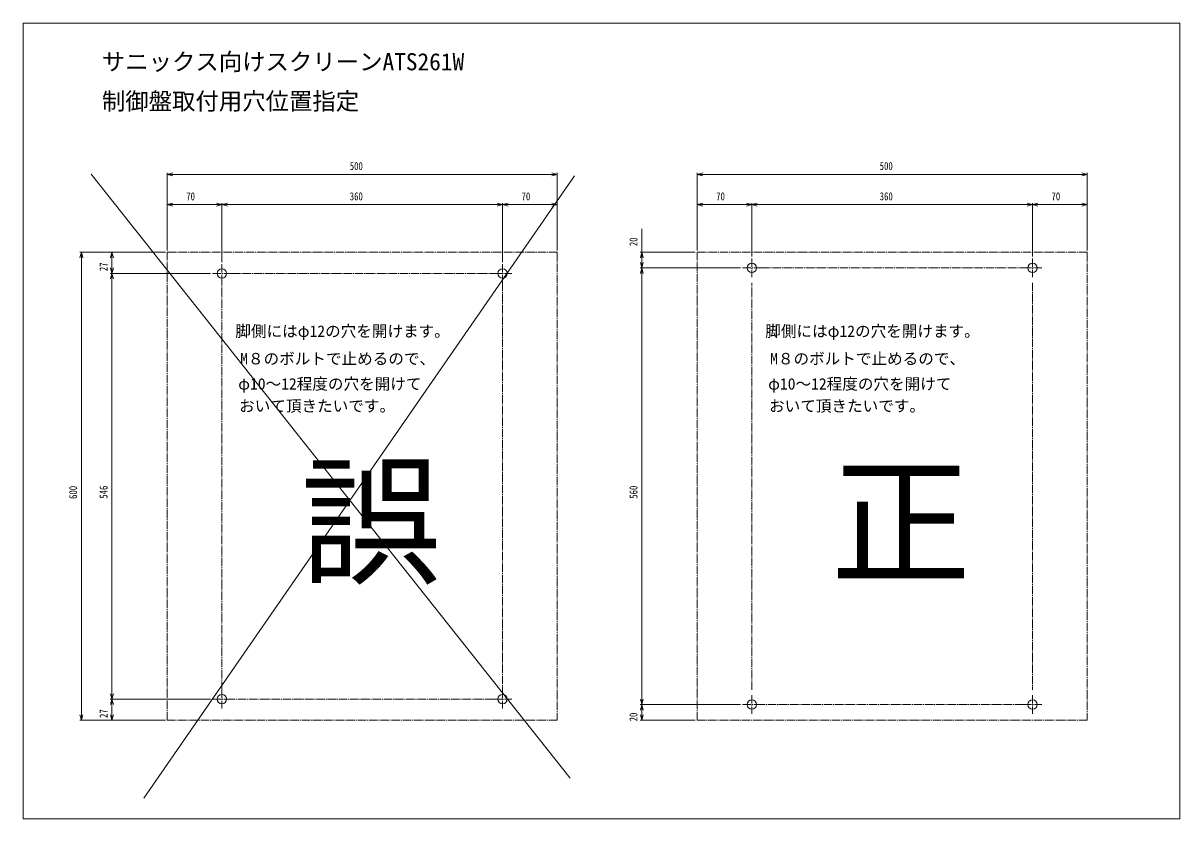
# Model space of a CAD drawing. Units: millimetres at full size. Extents: x -5218 to 5218, y -4308 to 3712.
# Drawn here: x -1794 to -310, y -1451 to -431 of the extents above; entities that cross this region are included whole.
import ezdxf
from ezdxf.enums import TextEntityAlignment as Align

# ---------------------------------------------------------------- set-up
doc = ezdxf.new("R2010")
doc.units = ezdxf.units.MM
doc.header["$LTSCALE"] = 1.2
doc.linetypes.add('CHAIN2', pattern=[12, 9, -1, 1, -1])
for name, color, linetype, lineweight in [('0-0_Defpoints', 3, 'Continuous', 9), ('0-1_01_外形線', 134, 'Continuous', 9), ('0-3_04_中心線', 4, 'CHAIN2', 9), ('0-C_07_寸法線', 3, 'Continuous', 9)]:
    doc.layers.add(name, color=color, linetype=linetype, lineweight=lineweight)
doc.layers.add('0-A_06_文字', color=134, linetype='Continuous')
doc.styles.add('ＭＳ ゴシック', font='')
doc.styles.get('ＭＳ ゴシック').set_extended_font_data('MS Gothic')

# ---------------------------------------------------------------- blocks, each defined once
blk = doc.blocks.new('_Open30')
at = {"layer": '0-C_07_寸法線'}
blk.add_line((0, 0), (-1, 0), dxfattribs=at)
blk.add_lwpolyline([(-1, 0.2679), (0, 0), (-1, -0.2679)], dxfattribs=at)

msp = doc.modelspace()

# ---------------------------------------------------------------- linework, layer by layer
at = {"layer": '0-0_Defpoints', "color": 134}
msp.add_lwpolyline([(-310.384, -1450.966), (-310.384, -430.559), (-1793.798, -430.559), (-1793.798, -1450.966)], close=True, dxfattribs=at)
at = {"layer": '0-1_01_外形線'}
for p, q in [((-1706.644, -624.365), (-1092.261, -1398.869)), ((-1086.792, -626.187), (-1639.19, -1424.382))]:
    msp.add_line(p, q, dxfattribs=at)
at = {"layer": '0-1_01_外形線', "linetype": 'CHAIN2'}
for points in [[(-1608.912, -724.434), (-1108.913, -724.434), (-1108.913, -1324.433), (-1608.912, -1324.433)], [(-929.314, -724.434), (-429.315, -724.434), (-429.315, -1324.433), (-929.314, -1324.433)]]:
    msp.add_lwpolyline(points, close=True, dxfattribs=at)
at = {"layer": '0-1_01_外形線'}
for centre in [(-859.314, -744.434), (-499.315, -744.434), (-1538.912, -751.434), (-1178.913, -751.434), (-1538.912, -1297.429), (-1178.913, -1297.429), (-859.314, -1304.429), (-499.315, -1304.429)]:
    msp.add_circle(centre, 6, dxfattribs=at)
at = {"layer": '0-3_04_中心線'}
for p, q in [((-1538.912, -739.434), (-1538.912, -763.434)), ((-1178.913, -739.434), (-1178.913, -763.434)), ((-859.314, -732.434), (-859.314, -756.434)), ((-499.315, -732.434), (-499.315, -756.434)), ((-1550.912, -751.434), (-1526.912, -751.434)), ((-1526.912, -751.434), (-1190.913, -751.434)), ((-1190.913, -751.434), (-1166.913, -751.434)), ((-871.314, -744.434), (-847.314, -744.434)), ((-847.314, -744.434), (-511.315, -744.434)), ((-511.315, -744.434), (-487.315, -744.434)), ((-1538.912, -1285.429), (-1538.912, -763.434)), ((-1178.913, -763.434), (-1178.913, -1285.429)), ((-859.314, -1285.429), (-859.314, -763.434)), ((-499.315, -763.434), (-499.315, -1285.429)), ((-1538.912, -1285.429), (-1538.912, -1309.429)), ((-1178.913, -1285.429), (-1178.913, -1309.429)), ((-1550.912, -1297.429), (-1526.912, -1297.429)), ((-1190.913, -1297.429), (-1526.912, -1297.429)), ((-1190.913, -1297.429), (-1166.913, -1297.429)), ((-871.314, -1304.429), (-847.314, -1304.429)), ((-859.314, -1292.429), (-859.314, -1316.429)), ((-511.315, -1304.429), (-847.314, -1304.429)), ((-511.315, -1304.429), (-487.315, -1304.429)), ((-499.315, -1292.429), (-499.315, -1316.429))]:
    msp.add_line(p, q, dxfattribs=at)
at = {"layer": '0-C_07_寸法線'}
for p, q in [((-1608.912, -660.842), (-1608.912, -622.483)), ((-1108.913, -660.842), (-1108.913, -622.483)), ((-929.314, -660.842), (-929.314, -622.483)), ((-429.315, -660.842), (-429.315, -622.483)), ((-1601.912, -624.483), (-1115.913, -624.483)), ((-922.314, -624.483), (-436.315, -624.483)), ((-1608.912, -721.934), (-1608.912, -661.342)), ((-1545.912, -663.342), (-1601.912, -663.342)), ((-1538.912, -736.934), (-1538.912, -661.342)), ((-1538.912, -736.934), (-1538.912, -661.342)), ((-1531.912, -663.342), (-1185.913, -663.342)), ((-1178.913, -736.934), (-1178.913, -661.342)), ((-1178.913, -736.934), (-1178.913, -661.342)), ((-1171.913, -663.342), (-1115.913, -663.342)), ((-1108.913, -721.934), (-1108.913, -661.342)), ((-929.314, -721.934), (-929.314, -661.342)), ((-866.314, -663.342), (-922.314, -663.342)), ((-859.314, -729.934), (-859.314, -661.342)), ((-859.314, -729.934), (-859.314, -661.342)), ((-852.314, -663.342), (-506.315, -663.342)), ((-499.315, -729.934), (-499.315, -661.342)), ((-499.315, -729.934), (-499.315, -661.342)), ((-492.315, -663.342), (-436.315, -663.342)), ((-429.315, -721.934), (-429.315, -661.342)), ((-1000.379, -724.434), (-1000.379, -694.301)), ((-1682.477, -724.434), (-1721.013, -724.434)), ((-1611.412, -724.434), (-1681.977, -724.434)), ((-931.814, -724.434), (-1002.379, -724.434)), ((-1719.013, -731.434), (-1719.013, -1317.433)), ((-1679.977, -744.434), (-1679.977, -731.434)), ((-1000.379, -737.434), (-1000.379, -731.434)), ((-1562.912, -751.434), (-1681.977, -751.434)), ((-1553.412, -751.434), (-1681.977, -751.434)), ((-873.814, -744.434), (-1002.379, -744.434)), ((-873.814, -744.434), (-1002.379, -744.434)), ((-1000.379, -751.434), (-1000.379, -1297.429)), ((-1679.977, -758.434), (-1679.977, -1290.429)), ((-1553.412, -1297.429), (-1681.977, -1297.429)), ((-1553.412, -1297.429), (-1681.977, -1297.429)), ((-1679.977, -1317.433), (-1679.977, -1304.429)), ((-873.814, -1304.429), (-1002.379, -1304.429)), ((-873.814, -1304.429), (-1002.379, -1304.429)), ((-1000.379, -1317.433), (-1000.379, -1311.429)), ((-1682.477, -1324.433), (-1721.013, -1324.433)), ((-1611.412, -1324.433), (-1681.977, -1324.433)), ((-931.814, -1324.433), (-1002.379, -1324.433))]:
    msp.add_line(p, q, dxfattribs=at)

# ---------------------------------------------------------------- block references
at = {"layer": '0-C_07_寸法線', "xscale": 7, "yscale": 7}
for p, rotation in [((-1608.912, -624.483), 180), ((-929.314, -624.483), 180), ((-1608.912, -663.342), 180), ((-1538.912, -663.342), 180), ((-1178.913, -663.342), 180), ((-929.314, -663.342), 180), ((-859.314, -663.342), 180), ((-499.315, -663.342), 180), ((-1719.013, -724.434), 90), ((-1679.977, -724.434), 90), ((-1000.379, -724.434), 90), ((-1000.379, -744.434), 270), ((-1679.977, -751.434), 270), ((-1679.977, -751.434), 90), ((-1000.379, -744.434), 90), ((-1679.977, -1297.429), 270), ((-1679.977, -1297.429), 90), ((-1000.379, -1304.429), 270), ((-1000.379, -1304.429), 90), ((-1719.013, -1324.433), 270), ((-1679.977, -1324.433), 270), ((-1000.379, -1324.433), 270)]:
    msp.add_blockref('_Open30', p, dxfattribs=dict(at, rotation=rotation))
for p in [(-1108.913, -624.483), (-429.315, -624.483), (-1538.912, -663.342), (-1178.913, -663.342), (-1108.913, -663.342), (-859.314, -663.342), (-499.315, -663.342), (-429.315, -663.342)]:
    msp.add_blockref('_Open30', p, dxfattribs=at)

# ---------------------------------------------------------------- texts
at = {"layer": '0-A_06_文字', "style": 'ＭＳ ゴシック'}
for s, height, p in [('サニックス向けスクリーンATS261W', 21.99, (-1692.832, -497.641)), ('制御盤取付用穴位置指定', 21.99, (-1692.832, -548.278)), ('脚側にはφ12の穴を開けます。', 14.66, (-1521.647, -837.285)), ('脚側にはφ12の穴を開けます。', 14.66, (-842.049, -837.285)), ('M８のボルトで止めるので、', 14.66, (-1515.407, -872.55)), ('M８のボルトで止めるので、', 14.66, (-835.809, -872.55)), ('φ10～12程度の穴を開けて', 14.66, (-1517.989, -904.892)), ('φ10～12程度の穴を開けて', 14.66, (-838.391, -904.892)), ('おいて頂きたいです。', 14.66, (-1516.758, -933.211)), ('おいて頂きたいです。', 14.66, (-837.16, -933.211)), ('誤', 132, (-1437.849, -1175.677)), ('正', 132, (-758.251, -1175.677))]:
    msp.add_text(s, height=height, dxfattribs=at).set_placement(p, align=Align.BOTTOM_LEFT)
at = {"layer": '0-C_07_寸法線', "color": 134, "style": 'ＭＳ ゴシック', "width": 0.8}
for s, p in [('500', (-1374.912, -621.983)), ('500', (-695.314, -621.983)), ('70', (-1584.579, -660.842)), ('360', (-1374.912, -660.842)), ('70', (-1154.579, -660.842)), ('70', (-904.981, -660.842)), ('360', (-695.314, -660.842)), ('70', (-474.981, -660.842))]:
    msp.add_text(s, height=10.26, dxfattribs=at).set_placement(p, align=Align.BOTTOM_LEFT)
for s, p in [('20', (-1002.879, -716.534)), ('27', (-1682.477, -748.6)), ('600', (-1721.513, -1040.7)), ('546', (-1682.477, -1040.431)), ('560', (-1002.879, -1040.431)), ('27', (-1682.477, -1321.598)), ('20', (-1002.879, -1325.9))]:
    msp.add_text(s, height=10.26, rotation=90, dxfattribs=at).set_placement(p, align=Align.BOTTOM_LEFT)

doc.saveas('drawing.dxf')
